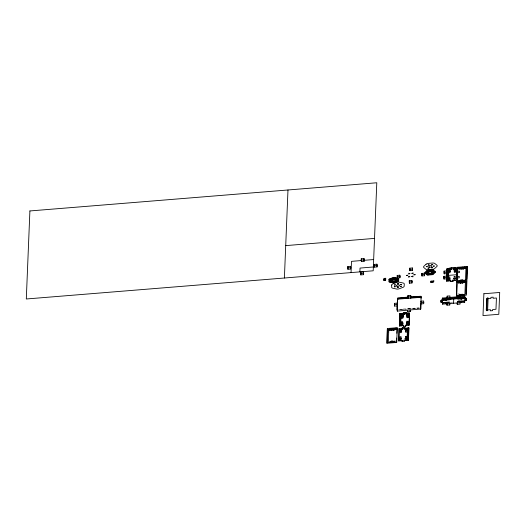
<?xml version="1.0" encoding="UTF-8"?>
<svg xmlns="http://www.w3.org/2000/svg" width="526" height="526" viewBox="0 0 526 526"><rect width="100%" height="100%" fill="white"/><g stroke="black" fill="none" stroke-linecap="round" stroke-linejoin="round"><path stroke-width="0.39" stroke-dasharray="2.63 1.97" d="M463.071 279.431L460.27 279.431M457.811 293.902L458.777 293.902M394.526 340.578L395.276 340.578M390.956 340.578L393.251 340.388M458.185 300.497L459.98 300.353M450.249 302.305L452.63 302.115M398.498 309.452L419.117 307.776M407.387 308.959L410.162 308.736M399.852 309.696L407.163 309.097M407.979 309.032L419.36 308.111M400.93 309.683L405.684 309.295M408.86 309.038L415.994 308.46M416.789 308.394L419.163 308.197"/><path stroke-width="0.79" d="M284.395 278.011L287.985 189.978M347.811 266.55L347.916 269.279L350.691 269.056L350.743 267.649L350.586 266.327L347.811 266.55L347.916 269.279M351.039 272.586L351.5 261.356L361.789 260.515M359.876 271.876L360.034 268.076L373.355 266.991M360.718 272.172L360.823 274.901L363.597 274.677L363.657 273.264L363.492 271.949L360.718 272.172L360.823 274.901M361.263 258.792L361.369 261.521L364.143 261.29L364.202 259.883L364.038 258.568L361.263 258.792L361.369 261.521M363.492 271.949L363.597 274.677M364.038 258.568L364.143 261.29M374.17 264.407L374.275 267.136L377.05 266.912L377.109 265.505L376.951 264.183L374.17 264.407L374.275 267.136M376.951 264.183L377.05 266.912M387.373 328.513L386.972 343.235L396.683 342.446L397.235 328.928L397.091 327.724L387.373 328.513L386.972 343.235M387.392 339.934L387.406 342.104L388.306 342.031L388.819 329.493M387.682 332.886L387.84 328.967L387.406 342.104M391.081 341.532C390.233 342.952 392.797 343.011 391.923 341.657M391.66 330.065L391.909 329.585L393.547 329.434L394.29 330.111L391.285 330.433L391.541 328.54L392.383 328.507M394.585 306.073L394.645 304.659L397.419 304.436L397.255 303.114L394.48 303.344L394.421 304.751L394.585 306.073L397.36 305.843M392.705 341.354C393.284 340.894 394.086 342.742 393.441 341.591M397.235 275.414L397.334 277.958L399.918 277.748L399.977 276.433L399.826 275.203L397.235 275.414L397.334 277.958M397.163 305.869L397.005 309.735L397.373 309.893M397.196 304.528L397.577 298.025L408.465 297.065M408.518 297.479L397.952 298.341C397.176 298.341 397.432 299.774 398.05 299.123L421.096 297.308L420.741 309.018L397.406 311.09L397.248 305.514M397.308 303.975L397.531 298.584M397.156 310.932L397.63 299.347M396.67 338.067L396.683 342.446M396.86 333.293L397.091 327.724M399.826 275.203L399.918 277.748M402.633 328.165L401.41 328.29L401.443 330.663L400.306 330.755L400.273 328.382L399.109 328.474L398.793 340.947L402.456 340.73L402.101 341.341M404.244 313.115L401.101 313.47L400.72 325.338L399.813 325.41L400.273 314.14L400.201 313.542L399.714 313.581L399.405 326.048L401.404 325.883L401.384 323.174M398.793 340.947L399.109 328.474M399.405 326.048L399.714 313.581M399.773 324.003L400.036 317.566M399.977 338.836L399.911 340.427L401.049 340.335L401.114 338.744M400.293 331.091L400.227 332.682L401.364 332.59L401.43 330.999M401.404 325.883L401.371 323.516L402.508 323.424L402.541 325.791C404.941 324.759 403.324 327.632 403.389 325.18M401.621 317.362L401.686 315.771L402.824 315.672L402.857 318.046L401.719 318.138L401.621 317.362L402.758 317.27M402.857 318.046L403.264 316.093L402.936 316.119L402.903 313.746L401.765 313.838L401.45 316.573L401.686 315.771M401.45 321.583L401.134 324.318L401.463 324.292M401.719 318.138L401.785 316.547M401.798 316.211L401.765 313.838M401.345 329.881L401.41 328.29M402.541 325.791L402.508 323.424M402.903 313.746L402.923 316.455M401.016 322.905L402.817 322.76L402.949 323.838L402.62 323.865L402.587 321.491M402.817 322.76L401.003 323.24M401.331 315.159L403.133 315.008L401.318 315.495M399.254 329.677C399.944 329.447 404.152 329.874 402.614 328.737M402.949 323.838L402.607 324.2M403.001 314.528L404.389 314.311L404.053 313.772M406.203 313.562L404.126 313.733L403.975 312.529L406.059 312.365L405.71 312.792M407.742 275.407L406.335 275.4L407.749 275.17M405.756 326.199L405.684 325.292M408.334 316.014L408.235 315.238L407.098 315.33L407.131 317.697L408.268 317.605L408.676 315.653L408.347 315.679L408.314 313.305L407.177 313.397L407.275 314.18L405.914 314.206L406.276 313.595M405.388 338.396L405.322 339.987L406.46 339.895L406.526 338.303M405.704 330.65L405.638 332.241L406.776 332.149L406.841 330.558M407.505 328.402L407.578 329L404.606 329.217L404.685 327.356L404.238 327.823L405.684 327.941L405.717 330.315L406.854 330.223L406.822 327.849L408.82 327.685L408.505 340.158L408.025 340.197L407.946 339.592L408.406 328.329L407.505 328.402L407.117 340.269L404.146 340.532L404.316 341.164L404.172 339.96M405.77 325.969L405.368 325.719L406.815 325.449L406.782 323.076L407.92 322.984L407.952 325.351L409.116 325.259L409.576 313.989L409.432 312.792L405.796 313.023M407.177 313.397L407.131 317.697M407.933 295.579L408.038 298.308L407.933 295.579L410.707 295.356L410.813 298.084L410.707 295.356M406.815 325.449L406.782 323.076M406.881 323.852L406.545 323.885L406.861 321.143M407.275 314.18L406.861 316.133L407.196 316.106M410.326 310.057L410.267 311.464L407.492 311.688L407.551 310.281M409.281 280.654L409.379 283.198L411.97 282.988L412.022 281.673L411.871 280.443L409.281 280.654L409.379 283.198M409.793 268.168L409.885 270.712L412.476 270.502L412.535 269.187L412.384 267.958L409.793 268.168L409.885 270.712M407.117 340.269L407.578 329M408.268 317.605L408.235 315.238M408.314 313.305L408.347 315.679M407.952 325.351L407.933 322.642M407.998 321.051L408.031 323.424L408.36 323.398L408.018 323.76M407.025 322.412L408.229 322.32L408.215 322.655L406.795 322.734L406.894 323.516M408.025 340.197L408.406 328.329M408.505 340.158L408.82 327.685M409.3 316.008L409.116 325.259M411.871 280.443L411.97 282.988M412.384 267.958L412.476 270.502M413.877 274.907L415.297 274.677L413.883 274.671M421.839 273.408L421.937 275.959L424.528 275.749L424.581 274.434L424.429 273.198L421.839 273.408L421.937 275.959M420.741 308.999L420.833 303.601M421.056 298.209L420.826 296.493L410.142 297.348M424.429 273.198L424.528 275.749M423.785 302.292L421.004 302.522L420.846 301.201L423.621 300.977L423.785 302.292L423.726 303.699L420.951 303.929M430.728 281.397L432.129 281.167L430.741 281.16M432.668 281.239L434.082 281.009L432.674 281.002M442.32 302.95L442.346 302.358L442.465 304.153L464.668 302.345L464.774 300.576L466.056 300.55L465.911 299.353M447.278 297.637L442.524 298.025C443.194 299.379 442.037 303.791 441.577 300.208L441.117 300.241L441.261 301.444L441.722 301.405M445.686 300.142L442.55 300.392L442.576 299.813L445.713 299.564L445.614 298.781M442.563 299.327L442.583 298.867L464.787 297.065L464.767 297.525L442.563 299.327L442.583 301.332M442.465 304.153C443.997 300.951 441.294 303.324 441.59 301.858M442.655 299.472L464.872 297.42L442.655 299.472L442.524 298.025M443.977 279.043L444.036 277.636L446.811 277.412L446.646 276.091L443.872 276.321L443.812 277.728L443.977 279.043L446.752 278.819M444.187 273.836L444.246 272.429L447.021 272.205L446.857 270.883L444.082 271.107L444.029 272.514L444.187 273.836L446.962 273.612M445.713 299.564L445.719 300.609L446.383 300.556L446.285 298.729M450.789 281.476L451.15 280.858L448.047 281.035L448.428 269.167L447.527 269.24L447.139 281.108L446.653 281.147L446.574 278.333M446.64 276.729L446.771 273.507M446.87 271.094L446.968 268.681L451.558 268.03L451.163 268.339L451.354 269.529L451.716 269.266L451.295 269.102L451.157 267.668L451.564 268.05L451.15 267.905M446.653 281.147L446.968 268.681M447.139 281.108L447.527 269.24M447.146 296.125L447.251 298.847L447.146 296.125L449.921 295.895L450.026 298.623M449.822 303.555L449.763 304.962L446.988 305.185L447.047 303.778M448.047 281.035L448.428 269.167M448.685 271.554L450.506 271.068L450.493 271.403L448.685 271.554L448.902 270.108M448.369 279.299L450.19 278.813L450.177 279.155L448.369 279.299L448.251 277.879L448.573 278.195M448.823 272.034L448.98 268.234L450.118 268.142L450.059 269.549M448.967 268.516L449 270.883L450.138 270.791L450.105 268.424M450.125 271.133L450.059 272.724L448.921 272.816L448.888 270.443L448.553 270.469M449.414 298.472L449.487 299.833L446.35 300.083M453.497 269.358L453.234 268.161L456.68 267.885L456.831 269.088L453.169 269.305L453.524 268.687M454.332 269.2L454.392 267.793L455.529 267.701L455.47 269.108M454.398 270.785L454.332 272.376L455.47 272.284L455.536 270.693M454.379 268.076L454.411 270.449L455.549 270.357L455.516 267.984M453.57 303.252L453.767 298.321M456.351 275.94L456.483 272.718M456.581 270.305L456.68 267.885M456.831 269.088L456.371 280.358L452.879 280.654L453.011 281.298L452.899 280.088M457.396 272.402L457.199 282.002L466.917 281.213L467.318 266.491L457.607 267.28L457.462 270.765M456.627 295.98L457.035 281.259L456.627 295.98L466.345 295.191L466.897 281.673L457.179 282.462M457.199 282.002L457.607 267.28M460.086 302.72L460.033 304.127L457.252 304.357L457.311 302.943M457.837 298.577L457.817 299.156L460.954 298.899L460.973 298.321L457.837 298.577L457.745 297.795M459.98 295.29L459.849 294.613L462.65 294.567L461.999 295.31L460.204 295.461L459.829 294.087M462.742 282.699L462.492 282.258L460.855 282.37L460.046 283.152L462.959 283.067L462.61 281.949M460.546 281.311C459.237 279.589 462.347 279.964 461.243 281.423C459.5 281.64 460.697 279.786 462.702 280.799M461.052 268.898L461.309 268.418L462.946 268.267L463.695 268.904L460.769 269.312L460.947 268.004M460.349 296.381L460.289 297.788L460.184 295.06L460.349 296.381L457.574 296.605L457.515 298.018L457.35 296.697M460.881 297.538L460.98 299.366L461.644 299.314L461.552 297.321M462.624 279.931C463.853 281.2 463.064 280.575 460.23 280.989M464.642 301.339L464.662 300.76L461.526 301.017L461.506 301.589L464.642 301.339L464.543 300.556L464.668 302.345M465.411 281.68L464.905 294.212L465.806 294.139L466.319 281.601M464.682 297.229C463.715 300.366 466.161 300.313 465.957 298.222L466.102 299.425L465.642 299.458M465.102 300.51L465.122 299.932M465.214 297.762L465.234 297.19M466.306 291.259L466.634 283.205M466.812 278.885L467.173 270.035M457.6 267.491L458.021 267.247M457.028 281.469L457.357 281.239M392.883 328.487L393.744 328.421M393.027 329.69L392.929 328.862M460.921 267.432L461.789 267.438M461.854 282.501L461.756 281.68M460.835 295.237L460.73 294.317M462.282 267.3L463.136 267.234M393.363 342.334L392.015 342.406M462.762 281.167L461.933 281.279L461.769 280.075M389.45 328.776L390.371 328.678M394.053 329.013L393.862 330.321M458.922 267.563L459.724 267.497M464.333 267.123L465.135 267.057M462.453 280.115L461.854 280.128M394.934 328.283L395.743 328.224M409.438 273.809L408.617 274.079L408.656 273.25L410.05 273.553L409.544 273.737M412.18 276.275L413.009 275.999L412.976 276.827L411.575 276.525L412.082 276.341M453.478 268.924L453.313 267.458L451.229 267.629L451.374 268.832L453.458 268.661M463.255 269.154L463.11 267.958M462.209 294.843L462.124 294.165M406.223 313.831L406.059 312.365M404.027 314.443L403.876 313.24M391.18 341.768L390.739 342.025L391.16 342.209M402.107 341.111L402.022 340.434M285.717 245.616L374.525 238.403M361.428 260.114L364.202 259.883M363.367 260.383L373.644 259.548M347.969 267.872L350.743 267.649M374.334 265.729L377.109 265.505M409.945 269.397L412.535 269.187M360.882 273.494L363.657 273.264M461.782 267.366L462.282 267.32M460.888 268.135L462.367 268.017L462.426 268.523M457.752 268.484L467.469 267.695M449.066 269.292L450.203 269.2M454.477 268.858L455.615 268.76M447.113 269.877L447.6 269.838M448.5 269.766L451.282 269.542M457.962 269.983L456.575 270.094L456.732 271.416L459.507 271.186L459.454 272.593L456.68 272.823M397.386 276.643L399.977 276.433M421.99 274.644L424.581 274.434M384.322 279.082L385.709 278.971M383.862 279.825L385.683 279.674M383.842 280.213L384.887 280.128M446.883 275.512L456.601 274.723M457.745 275.19L456.358 275.302L456.522 276.623L459.297 276.4L459.237 277.807L456.463 278.03M409.432 281.883L412.022 281.673M446.508 279.944L448.507 279.786M447.067 280.509L447.968 280.43M458.277 280.706L465.543 280.115M450.861 281.509L452.939 281.338L452.794 280.134M461.407 281.239L461.907 281.2M408.097 296.901L410.872 296.677M410.905 296.861L421.063 296.25M408.524 297.834L398.215 298.669L398.162 298.249M410.905 297.637L420.419 296.868L420.366 296.447M459.323 294.553L462.551 294.29M447.304 297.44L450.085 297.216M449.658 297.44L457.587 296.795M459.967 296.605L464.721 296.217L464.859 297.663M443.464 298.959L441.925 299.084L441.899 299.662L443.444 299.537M460.612 297.565L462.15 297.44M446.377 299.504L449.513 299.255M442.642 299.925L464.839 298.124M441.676 302.529L441.215 302.568L441.044 300.28L441.15 302.542L441.071 301.372L441.584 301.227L441.577 301.707M445.64 302.437L446.311 302.384M445.575 302.884L442.438 303.14L442.465 302.562L445.601 302.305L445.607 303.357L446.272 303.298L446.265 302.253L449.401 301.996L449.375 302.575L446.239 302.831M400.273 314.14L401.174 314.068M399.865 314.778L401.864 314.62M408.413 314.088L409.576 313.989M406.743 314.719L408.544 314.568M406.729 315.054L408.531 314.91M407.032 316.922L408.169 316.83M401.542 322.366L402.679 322.274M406.953 321.925L408.097 321.833M401.338 324.68L402.725 324.568M406.302 324.279L408.301 324.115M401.305 325.107L402.443 325.015M406.716 324.667L407.854 324.575M387.524 329.717L397.235 328.928M404.764 328.526L402.686 328.697L402.535 327.494L404.619 327.33L404.803 329.223M400.371 329.164L401.509 329.066M405.783 328.724L406.92 328.632M408.485 328.928L408.965 328.888M407.025 339.066L408.36 338.954M407.045 339.664L407.946 339.592M389.253 341.841L394.112 341.446M402.166 341.374L404.244 341.203L404.099 340M466.904 266.524L467.312 266.702M406.059 313.062L406.243 314.259M402.6 328.967L402.462 327.534L402.877 327.954M456.805 294.751L456.489 294.586M412.423 273.599L413.101 273.717L413.134 272.889L411.707 273.415L412.2 273.52M409.228 276.479L408.524 276.36L408.492 277.189L409.925 276.663L409.425 276.558M404.303 312.931L403.909 312.575L404.04 314.002M461.854 267.964L461.927 268.562M465.517 299.912L465.595 300.589M462.538 281.936L462.689 283.139M461.243 281.64L461.355 282.541M460.349 281.41L460.493 282.613M460.322 282.114L460.467 283.317M461.23 294.277L461.341 295.198M457.094 303.035L457.252 304.357M450.716 280.568L450.802 281.246M448.566 270.134L448.704 271.212M449.605 303.64L449.763 304.962M444.082 271.107L444.246 272.429M443.872 276.321L444.036 277.636M446.83 303.87L446.988 305.185M442.478 299.038L442.55 300.392M421.116 296.671L421.214 297.446M420.708 296.493L420.807 297.269M420.221 308.466L420.32 309.242M410.109 310.143L410.267 311.464M407.334 310.373L407.492 311.688M408.229 322.32L408.347 323.733M405.539 325.042L405.691 326.238L403.606 326.409L403.462 325.206M403.133 315.008L403.251 316.428M402.522 323.082L402.62 323.865M402.436 328.204L402.587 329.407M397.952 298.341L398.05 299.123M397.465 310.314L397.557 311.096M394.48 303.344L394.645 304.659M393.77 328.987L393.875 329.887M392.416 328.829L392.527 329.73M392.422 341.617L392.514 342.387M390.2 279.523L391.337 279.424L390.207 279.484M394.362 285L395.499 284.895L394.362 285M396.256 280.825L397.393 280.72L396.256 280.799M400.417 286.295L401.555 286.197L400.417 286.275M427.73 274.145L428.868 274.046L427.73 274.145M427.973 268.128L429.111 268.03L427.98 268.089M431.392 270.752L432.53 270.653L431.399 270.732M431.642 264.729L432.78 264.631L431.649 264.69M29.897 210.952L26.3 298.985L373.197 270.798L376.794 182.765L29.897 210.952M383.901 278.8L383.842 280.351L384.881 280.266L384.94 278.721L383.901 278.8M384.355 278.379L384.269 280.496L385.657 280.378L385.742 278.267L384.355 278.379M388.951 279.464L388.865 281.594A1.256 0.631 -7 0 0 389.47 282.094L393.06 282.863A1.256 0.631 -7 0 0 394.309 282.764L397.991 281.403A1.256 0.631 -7 0 0 398.636 280.805L398.721 278.668A1.256 0.631 -7 0 0 398.123 278.175L394.526 277.406A1.256 0.631 -7 0 0 393.277 277.504L389.602 278.865A1.256 0.631 -7 0 0 388.951 279.464M391.725 285.053L391.64 287.183A2.65 1.328 -7 0 0 392.909 288.235L396.505 289.004A2.65 1.328 -7 0 0 399.142 288.787L402.824 287.426A2.65 1.328 -7 0 0 404.185 286.164L404.277 284.033A2.65 1.328 -7 0 0 403.001 282.981L399.412 282.212A2.65 1.328 -7 0 0 396.775 282.423L393.093 283.784A2.65 1.328 -7 0 0 391.725 285.053M399.694 338.829L399.675 339.165L401.496 338.678L399.694 338.829M400.01 331.078L399.997 331.419L401.811 330.933L400.01 331.078M400.049 336.91L399.99 338.501L401.128 338.409L401.193 336.818L400.049 336.91M405.105 338.389L405.092 338.724L406.907 338.238L405.105 338.389M405.421 330.637L405.408 330.979L407.223 330.492L405.421 330.637M405.467 336.469L405.401 338.06L406.539 337.968L406.605 336.377L405.467 336.469M448.665 278.971L448.606 280.562L449.743 280.47L449.802 278.879L448.665 278.971M448.744 277.044L448.685 278.635L449.822 278.543L449.881 276.952L448.744 277.044M453.8 278.524L453.78 278.859L455.601 278.372L453.8 278.524M454.116 270.772L454.102 271.114L455.917 270.627L454.116 270.772M454.076 278.53L454.017 280.121L455.154 280.029L455.22 278.438L454.076 278.53M454.155 276.604L454.096 278.195L455.233 278.103L455.299 276.512L454.155 276.604M457.725 301.326L457.705 301.898L460.842 301.648L460.861 301.069L457.725 301.326M460.907 301.201L460.868 302.115L461.532 302.062L461.572 301.142L460.907 301.201M461.644 298.268L461.618 298.847L464.754 298.59L464.774 298.012L461.644 298.268M465.983 267.695L465.471 280.233L466.378 280.161L466.884 267.622L465.983 267.695M466.023 298.255L466.128 300.51L466.023 298.255M483.881 293.751L482.993 315.587L498.806 314.298L499.7 292.469L483.881 293.751M486.721 298.788L486.261 310.057L490.423 309.715L490.377 310.833L492.599 310.656L492.638 309.538L495.972 309.268L496.432 297.999L493.099 298.268L493.145 297.151L490.929 297.328L490.883 298.446L486.721 298.788M487.234 298.045L486.714 310.721L487.615 310.649L488.135 297.972L487.234 298.045M390.128 281.311L391.265 281.226L390.128 281.292M394.29 286.788L395.427 286.703L394.29 286.762M396.328 279.017L397.465 278.931L396.334 278.997M400.49 284.494L401.627 284.408L400.496 284.474M428.098 265.012L429.236 264.926L428.105 264.992M427.855 271.028L428.992 270.923L427.855 271.028M431.511 267.833L432.648 267.747L431.517 267.813M431.267 273.855L432.405 273.77L431.281 273.809M393.303 278.366L394.434 278.274L393.303 278.339M393.152 281.956L394.29 281.883L393.152 281.956M397.465 283.836L398.596 283.744L397.465 283.836M397.314 287.426L398.452 287.334L397.334 287.387M426.27 266.702L427.408 266.61L426.284 266.662M426.027 272.724L427.158 272.632L426.027 272.705M433.345 266.13L434.483 266.038L433.358 266.084M433.102 272.146L434.233 272.054L433.108 272.126M432.287 282.114L433.365 282.048L432.287 282.114M389.503 330.118L390.634 330.052L389.503 330.118M388.997 342.459L390.134 342.387L388.997 342.459M394.914 329.677L396.045 329.611L394.934 329.624M394.408 342.018L395.545 341.953L394.428 341.959M430.636 282.245L431.688 282.186L430.656 282.192M458.896 268.95L460.033 268.885L458.922 268.898M458.396 281.292L459.527 281.2L458.396 281.292M458.33 282.929L459.461 282.837L458.33 282.929M457.824 295.27L458.955 295.204L457.824 295.27M464.307 268.51L465.444 268.444L464.32 268.484M463.807 280.851L464.938 280.785L463.814 280.825M463.741 282.488L464.872 282.396L463.741 282.488M463.235 294.83L464.373 294.764L463.242 294.803M426.093 264.23L423.917 266.248A2.65 1.328 -7 0 0 423.864 267.583L425.889 269.259A2.65 1.328 -7 0 0 428.144 269.746L432.346 269.404A2.65 1.328 -7 0 0 434.654 268.549L436.83 266.531A2.65 1.328 -7 0 0 436.882 265.196L434.857 263.519A2.65 1.328 -7 0 0 432.602 263.033L428.407 263.375A2.65 1.328 -7 0 0 426.093 264.23M427.033 270.502L424.863 272.521A1.256 0.631 -7 0 0 424.837 273.158L426.862 274.828A1.256 0.631 -7 0 0 427.927 275.059L432.129 274.717A1.256 0.631 -7 0 0 433.22 274.316L435.397 272.297A1.256 0.631 -7 0 0 435.423 271.666L433.398 269.989A1.256 0.631 -7 0 0 432.333 269.759L428.131 270.101A1.256 0.631 -7 0 0 427.033 270.502M429.4 273.191A1.604 0.802 -7 0 0 431.721 272.225A1.604 0.802 -7 0 0 429.262 271.81A1.604 0.802 -7 0 0 429.4 273.191M425.869 273.362A1.394 0.697 -7 0 0 427.98 272.586A1.394 0.697 -7 0 0 425.922 272.146A1.394 0.697 -7 0 0 425.869 273.362M427.763 271.672A1.394 0.697 -7 0 0 429.808 270.851A1.394 0.697 -7 0 0 427.697 270.463A1.394 0.697 -7 0 0 427.763 271.672M431.307 271.39A1.394 0.697 -7 0 0 433.352 270.561A1.394 0.697 -7 0 0 431.228 270.18A1.394 0.697 -7 0 0 431.307 271.39M432.951 272.79A1.394 0.697 -7 0 0 435.055 272.008A1.394 0.697 -7 0 0 432.997 271.567A1.394 0.697 -7 0 0 432.951 272.79M431.169 274.5A1.394 0.697 -7 0 0 433.22 273.678A1.394 0.697 -7 0 0 431.11 273.29A1.394 0.697 -7 0 0 431.169 274.5M427.645 274.789A1.394 0.697 -7 0 0 429.683 273.954A1.394 0.697 -7 0 0 427.559 273.579A1.394 0.697 -7 0 0 427.645 274.789M429.65 267.175A1.604 0.802 -7 0 0 431.971 266.202A1.604 0.802 -7 0 0 429.505 265.794A1.604 0.802 -7 0 0 429.65 267.175M397.137 286.368A1.598 0.802 -7 0 0 399.55 285.48A1.598 0.802 -7 0 0 397.189 284.974A1.598 0.802 -7 0 0 397.137 286.368M396.17 281.463A1.394 0.697 -7 0 0 398.208 280.634A1.394 0.697 -7 0 0 396.085 280.253A1.394 0.697 -7 0 0 396.17 281.463M396.229 279.661A1.394 0.697 -7 0 0 398.281 278.839A1.394 0.697 -7 0 0 396.17 278.458A1.394 0.697 -7 0 0 396.229 279.661M393.146 279.004A1.394 0.697 -7 0 0 395.256 278.228A1.394 0.697 -7 0 0 393.198 277.787A1.394 0.697 -7 0 0 393.146 279.004M390.114 280.167A1.394 0.697 -7 0 0 392.153 279.332A1.394 0.697 -7 0 0 390.029 278.958A1.394 0.697 -7 0 0 390.114 280.167M390.029 281.956A1.394 0.697 -7 0 0 392.08 281.134A1.394 0.697 -7 0 0 389.97 280.746A1.394 0.697 -7 0 0 390.029 281.956M393.001 282.594A1.394 0.697 -7 0 0 395.111 281.818A1.394 0.697 -7 0 0 393.053 281.377A1.394 0.697 -7 0 0 393.001 282.594M392.968 280.897A1.598 0.802 -7 0 0 395.381 280.003A1.598 0.802 -7 0 0 393.027 279.497A1.598 0.802 -7 0 0 392.968 280.897"/></g></svg>
